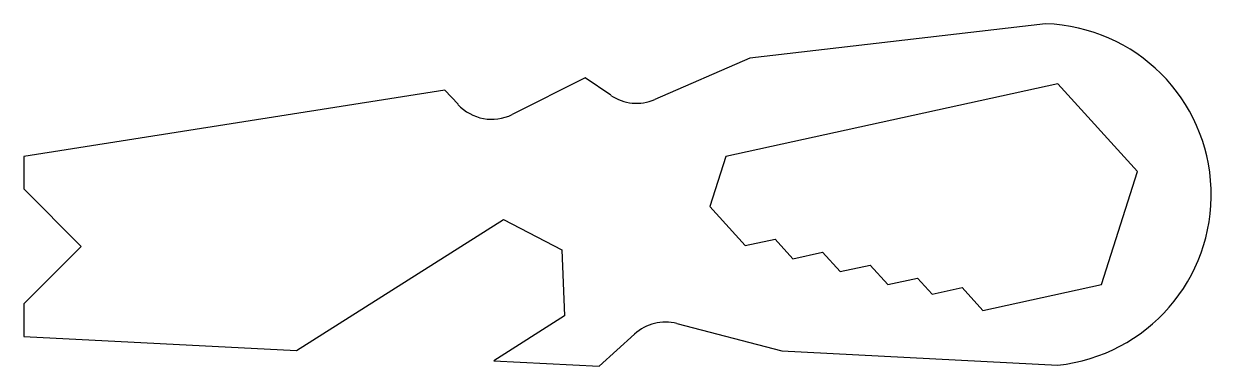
# Model space of a CAD drawing. Header units: inches. Extents: x 0.91 to 1.91, y 1.35 to 1.64.
import ezdxf

# ---------------------------------------------------------------- set-up
doc = ezdxf.new("R2010")
doc.units = ezdxf.units.IN

msp = doc.modelspace()

# ---------------------------------------------------------------- linework, layer by layer
at = {"color": 0}
for p, q in [((1.769, 1.6423), (1.5199, 1.6134)), ((1.5199, 1.6134), (1.4398, 1.5786)), ((1.3813, 1.5967), (1.3198, 1.566)), ((1.4029, 1.5821), (1.3813, 1.5967)), ((1.7793, 1.5918), (1.4997, 1.5307)), ((1.8465, 1.518), (1.7793, 1.5918)), ((1.2632, 1.5865), (0.9084, 1.5307)), ((1.2742, 1.5745), (1.2632, 1.5865)), ((0.9084, 1.5307), (0.9084, 1.5034)), ((1.4997, 1.5307), (1.4862, 1.4884)), ((1.8162, 1.4228), (1.8465, 1.518)), ((0.9084, 1.5034), (0.9569, 1.4549)), ((1.4862, 1.4884), (1.5161, 1.4556)), ((1.1381, 1.3673), (1.3125, 1.4777)), ((1.3125, 1.4777), (1.3617, 1.4519)), ((1.5161, 1.4556), (1.5412, 1.461)), ((1.5412, 1.461), (1.5561, 1.4446)), ((0.9569, 1.4549), (0.9084, 1.4065)), ((1.3617, 1.4519), (1.3639, 1.3965)), ((1.5561, 1.4446), (1.5812, 1.4501)), ((1.5812, 1.4501), (1.5961, 1.4337)), ((1.5961, 1.4337), (1.6212, 1.4392)), ((1.6212, 1.4392), (1.6362, 1.4228)), ((1.6362, 1.4228), (1.6612, 1.4283)), ((1.6612, 1.4283), (1.6736, 1.4147)), ((1.6736, 1.4147), (1.6987, 1.4202)), ((1.6987, 1.4202), (1.7162, 1.4009)), ((1.7162, 1.4009), (1.8162, 1.4228)), ((0.9084, 1.4065), (0.9084, 1.3791)), ((1.3639, 1.3965), (1.3043, 1.3587)), ((1.3931, 1.3541), (1.4229, 1.3812)), ((1.4584, 1.39), (1.5468, 1.367)), ((0.9084, 1.3791), (1.1381, 1.3673)), ((1.5468, 1.367), (1.7793, 1.355)), ((1.3043, 1.3587), (1.3931, 1.3541))]:
    msp.add_line(p, q, dxfattribs=at)
for centre, radius, start, end in [((1.7645, 1.4983), 0.144, 275.8852, 448.1863), ((1.4245, 1.6139), 0.0385, 235.8403, 293.4888), ((1.3026, 1.6004), 0.0385, 222.3341, 296.5651), ((1.4488, 1.3527), 0.0385, 435.4608, 492.3341)]:
    msp.add_arc(centre, radius, start, end, dxfattribs=at)

doc.saveas('drawing.dxf')
